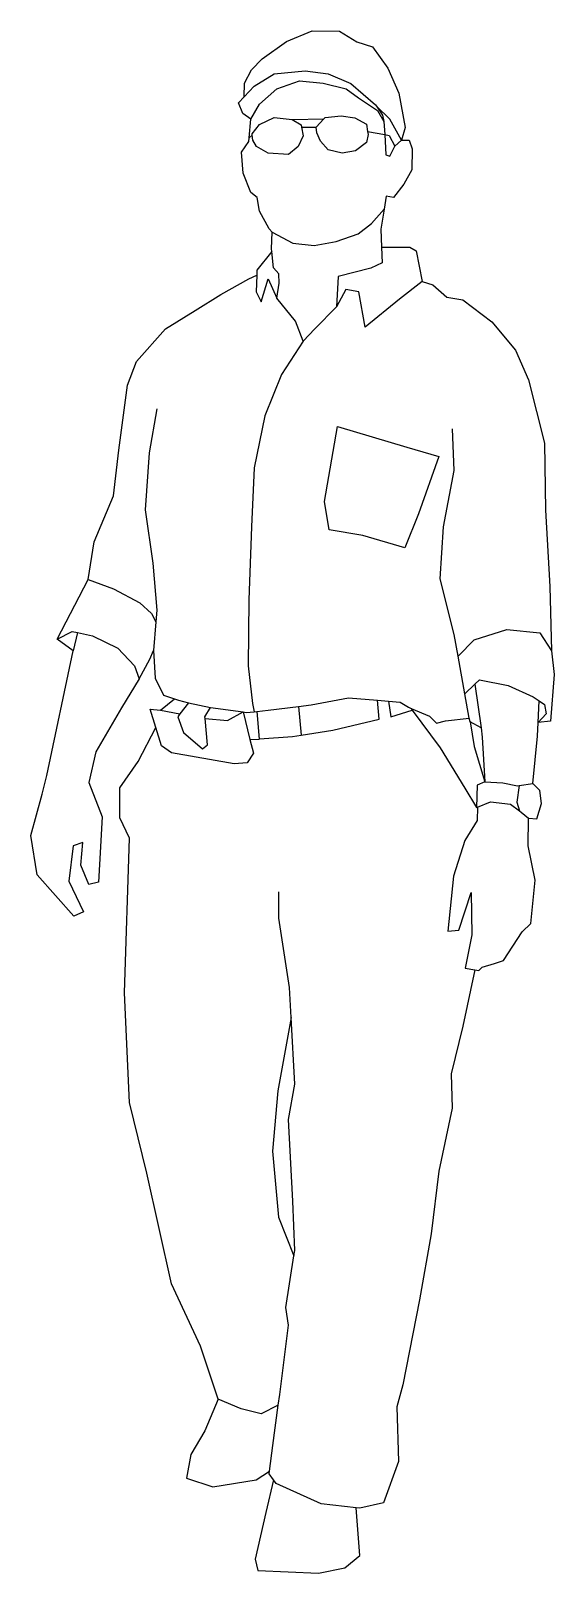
# Model space of a CAD drawing. Header units: metres. Extents: x 295274 to 295728, y 1621957 to 1622195.
# Drawn here: x 295516.59 to 295524.43, y 1621990 to 1622013.1 of the extents above; entities that cross this region are included whole.
import ezdxf

# ---------------------------------------------------------------- set-up
doc = ezdxf.new("R2010")
doc.units = ezdxf.units.M
doc.linetypes.add('CONTINUA', pattern=[0])
doc.layers.add('www.dwgautocad.com', color=7, linetype='CONTINUA')

# ---------------------------------------------------------------- blocks, each defined once
blk = doc.blocks.new('A$C16BA703E')
for p, q in [((2.039, 11.432), (3.193, 11.902)), ((3.193, 11.902), (4.407, 11.882)), ((4.407, 11.882), (5.17, 11.412)), ((0.962, 10.649), (2.039, 11.432)), ((5.17, 11.412), (5.875, 11.197)), ((5.875, 11.197), (6.56, 10.238)), ((0.491, 10.168), (0.962, 10.649)), ((0.179, 9.566), (0.491, 10.168)), ((0.61, 9.436), (1.491, 9.984)), ((1.491, 9.984), (2.88, 10.121)), ((1.608, 9.318), (2.626, 9.671)), ((2.626, 9.671), (3.683, 9.573)), ((2.88, 10.121), (3.898, 9.984)), ((3.898, 9.984), (4.916, 9.553)), ((6.56, 10.238), (7.049, 9.122)), ((-0.095, 8.692), (0.16, 8.96)), ((0.16, 8.96), (0.179, 9.566)), ((0.16, 8.96), (0.61, 9.436)), ((0.845, 8.633), (1.608, 9.318)), ((3.683, 9.573), (4.701, 9.318)), ((4.701, 9.318), (5.249, 8.927)), ((4.916, 9.553), (6.012, 8.614)), ((5.249, 8.927), (6.09, 8.359)), ((7.049, 9.122), (7.323, 7.596)), ((0.101, 8.222), (-0.095, 8.692)), ((0.453, 7.968), (0.845, 8.633)), ((6.012, 8.614), (6.051, 8.555)), ((6.638, 7.968), (6.051, 8.555)), ((6.051, 8.555), (6.325, 8.144)), ((6.09, 8.359), (6.384, 7.87)), ((0.453, 7.968), (0.101, 8.222)), ((0.389, 7.144), (0.453, 7.968)), ((0.512, 7.322), (0.845, 7.735)), ((0.845, 7.735), (1.491, 8.051)), ((1.491, 8.051), (2.293, 7.948)), ((2.293, 7.948), (3.708, 7.987)), ((2.293, 7.948), (2.704, 7.713)), ((2.704, 7.713), (2.72, 7.612)), ((2.72, 7.612), (3.37, 7.615)), ((2.72, 7.612), (2.782, 7.224)), ((3.37, 7.615), (3.708, 7.987)), ((3.389, 7.361), (3.37, 7.615)), ((3.708, 7.987), (3.761, 8.046)), ((3.761, 8.046), (4.485, 8.124)), ((4.485, 8.124), (5.092, 8.026)), ((5.092, 8.026), (5.601, 7.752)), ((5.601, 7.752), (5.656, 7.42)), ((6.325, 8.144), (6.384, 7.87)), ((6.384, 7.87), (6.415, 7.281)), ((7.167, 7.028), (6.638, 7.968)), ((7.323, 7.596), (7.167, 7.028)), ((0.042, 6.5), (0.375, 6.969)), ((0.375, 6.969), (0.389, 7.144)), ((0.521, 7.254), (0.389, 7.144)), ((0.521, 7.254), (0.512, 7.322)), ((0.551, 7.028), (0.521, 7.254)), ((0.708, 6.754), (0.551, 7.028)), ((2.782, 7.224), (2.567, 6.754)), ((3.565, 6.989), (3.389, 7.361)), ((3.898, 6.598), (3.565, 6.989)), ((5.601, 6.93), (5.112, 6.558)), ((5.679, 7.283), (5.601, 6.93)), ((5.656, 7.42), (6.415, 7.281)), ((5.656, 7.42), (5.679, 7.283)), ((6.415, 7.281), (6.619, 7.243)), ((6.415, 7.281), (6.462, 6.382)), ((6.619, 7.243), (6.873, 6.774)), ((6.873, 6.774), (7.167, 7.028)), ((7.167, 7.028), (7.499, 7.028)), ((7.499, 7.028), (7.637, 6.656)), ((0.121, 5.56), (0.042, 6.5)), ((1.236, 6.461), (0.708, 6.754)), ((2.137, 6.402), (1.236, 6.461)), ((2.567, 6.754), (2.137, 6.402)), ((4.524, 6.461), (3.898, 6.598)), ((5.112, 6.558), (4.524, 6.461)), ((6.462, 6.382), (6.638, 6.324)), ((6.638, 6.324), (6.873, 6.774)), ((7.637, 6.656), (7.617, 5.717)), ((0.453, 4.699), (0.121, 5.56)), ((7.617, 5.717), (7.265, 5.071)), ((7.265, 5.071), (6.814, 4.484)), ((0.747, 4.484), (0.453, 4.699)), ((0.845, 3.877), (0.747, 4.484)), ((6.482, 4.542), (6.39, 3.968)), ((6.814, 4.484), (6.482, 4.542)), ((1.275, 3.094), (0.845, 3.877)), ((5.836, 3.329), (6.39, 3.968)), ((6.39, 3.968), (6.247, 3.074)), ((1.412, 2.937), (1.275, 3.094)), ((1.373, 2.194), (1.412, 2.937)), ((1.412, 2.937), (2.332, 2.448)), ((4.25, 2.526), (5.229, 2.859)), ((5.229, 2.859), (5.836, 3.329)), ((6.247, 3.074), (6.278, 2.272)), ((1.386, 2.084), (0.727, 1.254)), ((1.386, 2.084), (1.373, 2.194)), ((1.471, 1.352), (1.386, 2.084)), ((2.332, 2.448), (3.272, 2.35)), ((3.272, 2.35), (4.25, 2.526)), ((6.278, 2.272), (7.539, 2.272)), ((6.278, 2.272), (6.306, 1.567)), ((7.539, 2.272), (7.813, 2.115)), ((7.813, 2.115), (8.087, 0.745)), ((6.306, 1.567), (5.797, 1.332)), ((-0.878, 0.158), (0.375, 0.863)), ((0.375, 0.863), (0.718, 1.019)), ((0.718, 1.019), (0.688, 0.276)), ((0.727, 1.254), (0.718, 1.019)), ((0.923, -0.155), (1.236, 0.863)), ((1.236, 0.863), (1.608, 0.002)), ((1.706, 1.078), (1.471, 1.352)), ((1.726, 0.667), (1.706, 1.078)), ((4.348, 0.961), (4.27, -0.39)), ((5.797, 1.332), (4.348, 0.961)), ((8.087, 0.745), (7.069, -0.038)), ((8.087, 0.745), (8.556, 0.589)), ((-2.013, -0.547), (-0.878, 0.158)), ((0.688, 0.276), (0.923, -0.155)), ((1.608, 0.002), (1.726, 0.667)), ((2.45, -1.016), (1.608, 0.002)), ((4.681, 0.393), (4.27, -0.39)), ((5.268, 0.276), (4.681, 0.393)), ((5.542, -1.29), (5.268, 0.276)), ((8.556, 0.589), (9.183, 0.041)), ((9.183, 0.041), (9.887, -0.077)), ((-3.344, -1.369), (-2.013, -0.547)), ((4.27, -0.39), (3.311, -1.369)), ((7.069, -0.038), (5.542, -1.29)), ((9.887, -0.077), (11.179, -1.055)), ((-4.636, -2.817), (-3.344, -1.369)), ((2.782, -1.917), (2.45, -1.016)), ((3.311, -1.369), (2.782, -1.917)), ((11.179, -1.055), (12.236, -2.308)), ((2.782, -1.917), (1.823, -3.404)), ((12.236, -2.308), (12.823, -3.639)), ((-5.027, -3.874), (-4.636, -2.817)), ((1.823, -3.404), (1.08, -5.244)), ((-5.419, -6.771), (-5.027, -3.874)), ((12.823, -3.639), (13.528, -6.458)), ((-3.722, -4.931), (-4.061, -6.888)), ((1.08, -5.244), (0.61, -7.554)), ((3.742, -9.054), (4.316, -5.714)), ((4.316, -5.714), (7.395, -6.627)), ((9.509, -7.671), (9.431, -5.818)), ((-5.653, -8.806), (-5.419, -6.771)), ((7.395, -6.627), (8.83, -7.045)), ((13.528, -6.458), (13.567, -9.433)), ((-4.061, -6.888), (-4.244, -9.42)), ((8.83, -7.045), (7.917, -9.602)), ((0.61, -7.554), (0.492, -10.176)), ((9.039, -10.176), (9.509, -7.671)), ((-6.515, -10.842), (-5.653, -8.806)), ((-4.244, -9.42), (-3.905, -11.794)), ((3.95, -10.307), (3.742, -9.054)), ((7.917, -9.602), (7.317, -11.116)), ((13.567, -9.433), (13.763, -12.838)), ((0.492, -10.176), (0.375, -13.425)), ((8.883, -12.499), (9.039, -10.176)), ((-6.789, -12.525), (-6.515, -10.842)), ((5.438, -10.568), (3.95, -10.307)), ((7.317, -11.116), (5.438, -10.568)), ((-3.905, -11.794), (-3.722, -13.882)), ((-8.159, -15.187), (-6.789, -12.525)), ((-6.789, -12.525), (-5.653, -12.943)), ((-5.653, -12.943), (-4.479, -13.569)), ((9.509, -14.978), (8.883, -12.499)), ((13.763, -12.838), (13.841, -15.696)), ((-4.479, -13.569), (-3.957, -14.039)), ((0.375, -13.425), (0.336, -16.361)), ((-3.957, -14.039), (-3.768, -14.405)), ((-3.768, -14.405), (-3.879, -15.683)), ((-3.722, -13.882), (-3.768, -14.405)), ((-8.159, -15.187), (-7.493, -14.835)), ((-7.493, -14.835), (-7.258, -14.886)), ((-7.258, -14.886), (-7.454, -15.696)), ((-7.258, -14.886), (-6.593, -15.03)), ((-6.593, -15.03), (-5.458, -15.578)), ((9.68, -15.937), (9.509, -14.978)), ((10.396, -15.213), (11.858, -14.743)), ((11.858, -14.743), (13.319, -14.9)), ((13.319, -14.9), (13.841, -15.696)), ((-8.629, -21.255), (-7.454, -15.696)), ((-7.454, -15.696), (-8.159, -15.187)), ((-5.458, -15.578), (-4.714, -16.361)), ((-4.035, -16.075), (-3.879, -15.683)), ((-3.879, -15.683), (-3.801, -16.909)), ((9.68, -15.937), (10.396, -15.213)), ((13.841, -15.696), (13.959, -16.753)), ((-4.714, -16.361), (-4.518, -16.949)), ((-4.518, -16.949), (-4.035, -16.075)), ((0.336, -16.361), (0.532, -18.045)), ((9.979, -17.614), (9.68, -15.937)), ((-4.518, -16.949), (-5.301, -18.24)), ((-3.801, -16.909), (-3.435, -17.666)), ((10.423, -17.187), (10.631, -16.988)), ((10.631, -16.988), (11.91, -17.249)), ((13.959, -16.753), (13.802, -18.828)), ((-3.559, -18.338), (-2.943, -17.837)), ((-3.435, -17.666), (-2.943, -17.837)), ((-2.943, -17.837), (-2.757, -17.901)), ((3.141, -18.11), (4.812, -17.797)), ((4.812, -17.797), (6.09, -17.898)), ((9.979, -17.614), (10.423, -17.187)), ((10.181, -18.692), (9.979, -17.614)), ((10.423, -17.187), (10.703, -19.128)), ((11.91, -17.249), (13.032, -17.744)), ((13.032, -17.744), (13.293, -17.923)), ((-5.301, -18.24), (-6.436, -20.198)), ((-4.029, -18.299), (-3.559, -18.338)), ((-3.774, -19.111), (-4.029, -18.299)), ((-3.559, -18.338), (-2.699, -18.508)), ((-2.699, -18.508), (-2.796, -18.632)), ((-2.757, -17.901), (-2.315, -18.009)), ((-2.315, -18.009), (-2.699, -18.508)), ((-2.315, -18.009), (-1.342, -18.226)), ((-1.582, -18.632), (-1.342, -18.226)), ((-1.342, -18.226), (0.121, -18.42)), ((-0.584, -18.808), (0.121, -18.42)), ((0.121, -18.42), (0.417, -19.65)), ((0.121, -18.42), (0.244, -18.449)), ((0.244, -18.449), (0.603, -18.411)), ((0.532, -18.045), (0.603, -18.411)), ((0.603, -18.411), (0.727, -18.398)), ((0.727, -18.398), (1.236, -18.345)), ((0.727, -18.398), (0.825, -19.625)), ((1.236, -18.345), (2.587, -18.178)), ((2.587, -18.178), (3.141, -18.11)), ((2.587, -18.178), (2.704, -19.456)), ((6.169, -18.736), (6.09, -17.898)), ((6.09, -17.898), (6.586, -17.938)), ((6.586, -17.938), (6.691, -18.632)), ((6.586, -17.938), (7.108, -17.979)), ((6.691, -18.632), (7.645, -18.334)), ((7.108, -17.979), (7.473, -18.214)), ((7.473, -18.214), (7.594, -18.264)), ((7.594, -18.264), (7.645, -18.334)), ((7.594, -18.264), (8.413, -18.606)), ((7.645, -18.334), (8.883, -20.015)), ((13.245, -18.893), (13.293, -17.923)), ((13.606, -18.501), (13.245, -18.893)), ((13.293, -17.923), (13.528, -18.084)), ((13.528, -18.084), (13.606, -18.501)), ((-4.557, -20.628), (-3.774, -19.111)), ((-3.52, -19.924), (-3.774, -19.111)), ((-2.796, -18.632), (-2.541, -19.336)), ((-1.575, -18.71), (-1.582, -18.632)), ((-1.465, -19.885), (-1.575, -18.71)), ((-1.575, -18.71), (-0.584, -18.808)), ((4.107, -19.232), (6.169, -18.736)), ((8.413, -18.606), (8.726, -18.919)), ((8.726, -18.919), (9.118, -18.815)), ((9.118, -18.815), (10.181, -18.692)), ((10.214, -18.867), (10.181, -18.692)), ((10.703, -19.128), (10.214, -18.867)), ((10.214, -18.867), (10.396, -19.963)), ((10.703, -19.128), (10.762, -19.545)), ((13.215, -19.493), (13.245, -18.893)), ((13.802, -18.828), (13.245, -18.893)), ((-2.541, -19.336), (-1.7, -20.061)), ((-1.7, -20.061), (-1.465, -19.885)), ((0.417, -19.65), (0.825, -19.625)), ((0.417, -19.65), (0.571, -20.256)), ((0.825, -19.625), (0.845, -19.623)), ((0.845, -19.623), (2.306, -19.519)), ((2.306, -19.519), (2.704, -19.456)), ((2.704, -19.456), (4.107, -19.232)), ((10.762, -19.545), (10.866, -21.529)), ((13.006, -21.607), (13.215, -19.493)), ((-6.436, -20.198), (-6.75, -21.568)), ((-3.07, -20.237), (-3.52, -19.924)), ((-0.29, -20.726), (-3.07, -20.237)), ((0.571, -20.256), (0.297, -20.687)), ((8.883, -20.015), (9.979, -21.816)), ((10.396, -19.963), (10.866, -21.529)), ((-8.824, -22.077), (-8.629, -21.255)), ((-5.379, -21.803), (-4.557, -20.628)), ((0.297, -20.687), (-0.29, -20.726)), ((-6.75, -21.568), (-6.162, -23.094)), ((-5.379, -23.134), (-5.379, -21.803)), ((9.979, -21.816), (10.501, -22.677)), ((10.527, -21.685), (10.501, -22.677)), ((10.866, -21.529), (10.527, -21.685)), ((10.866, -21.529), (11.675, -21.581)), ((11.675, -21.581), (12.327, -21.712)), ((12.406, -21.699), (12.301, -22.442)), ((12.327, -21.712), (12.406, -21.699)), ((12.406, -21.699), (13.006, -21.607)), ((13.319, -21.92), (13.006, -21.607)), ((13.398, -22.494), (13.319, -21.92)), ((-9.333, -23.917), (-8.824, -22.077)), ((10.544, -22.659), (11.127, -22.416)), ((11.127, -22.416), (12.014, -22.52)), ((12.014, -22.52), (12.411, -22.829)), ((12.301, -22.442), (12.411, -22.829)), ((13.189, -23.173), (13.398, -22.494)), ((-6.162, -23.094), (-6.28, -25.208)), ((-4.949, -24.034), (-5.379, -23.134)), ((10.527, -23.251), (9.979, -24.139)), ((10.501, -22.677), (10.544, -22.659)), ((10.544, -22.659), (10.527, -23.251)), ((12.411, -22.829), (12.484, -22.886)), ((12.484, -22.886), (12.823, -23.147)), ((12.797, -24.373), (12.823, -23.147)), ((12.823, -23.147), (13.189, -23.173)), ((-9.059, -25.678), (-9.333, -23.917)), ((-7.454, -24.386), (-7.65, -25.952)), ((-7.024, -24.23), (-7.454, -24.386)), ((-7.102, -25.247), (-7.024, -24.23)), ((-5.158, -30.924), (-4.949, -24.034)), ((9.979, -24.139), (9.483, -25.73)), ((13.11, -25.913), (12.797, -24.373)), ((-6.75, -26.109), (-7.102, -25.247)), ((-6.28, -25.208), (-6.319, -25.991)), ((-7.415, -27.518), (-9.059, -25.678)), ((-7.65, -25.952), (-6.984, -27.322)), ((-6.319, -25.991), (-6.75, -26.109)), ((9.483, -25.73), (9.222, -28.184)), ((12.928, -27.844), (13.11, -25.913)), ((1.706, -27.596), (1.706, -26.422)), ((9.718, -28.131), (10.266, -26.461)), ((10.266, -26.461), (10.292, -28.34)), ((-6.984, -27.322), (-7.415, -27.518)), ((2.176, -30.689), (1.706, -27.596)), ((9.222, -28.184), (9.718, -28.131)), ((12.536, -28.21), (12.928, -27.844)), ((10.292, -28.34), (10.005, -29.828)), ((11.701, -29.488), (12.536, -28.21)), ((11.31, -29.619), (11.701, -29.488)), ((10.435, -29.903), (9.887, -32.411)), ((10.005, -29.828), (10.435, -29.903)), ((10.435, -29.903), (10.605, -29.932)), ((10.605, -29.932), (10.762, -29.776)), ((10.762, -29.776), (11.31, -29.619)), ((2.248, -32.02), (2.176, -30.689)), ((-4.949, -35.804), (-5.158, -30.924)), ((2.248, -32.02), (1.654, -35.282)), ((2.411, -34.995), (2.248, -32.02)), ((9.887, -32.411), (9.378, -34.525)), ((2.137, -36.561), (2.411, -34.995)), ((9.378, -34.525), (9.418, -36.052)), ((1.654, -35.282), (1.419, -37.97)), ((-4.166, -38.948), (-4.949, -35.804)), ((9.418, -36.052), (8.83, -38.87)), ((2.332, -40.201), (2.137, -36.561)), ((1.419, -37.97), (1.686, -40.906)), ((-3.07, -43.881), (-4.166, -38.948)), ((8.83, -38.87), (8.478, -41.65)), ((2.411, -42.393), (2.332, -40.201)), ((1.686, -40.906), (2.373, -42.64)), ((8.478, -41.65), (7.969, -44.585)), ((2.373, -42.64), (2.411, -42.393)), ((2.019, -44.938), (2.373, -42.64)), ((-1.778, -46.66), (-3.07, -43.881)), ((7.969, -44.585), (7.225, -48.383)), ((2.137, -45.721), (2.019, -44.938)), ((1.745, -48.813), (2.137, -45.721)), ((-0.995, -49.009), (-1.778, -46.66)), ((7.225, -48.383), (6.951, -49.361)), ((-0.995, -49.009), (-1.582, -50.418)), ((0.023, -49.44), (-0.995, -49.009)), ((1.68, -49.283), (0.923, -49.674)), ((1.432, -51.084), (1.68, -49.283)), ((1.68, -49.283), (1.745, -48.813)), ((6.951, -49.361), (7.03, -51.788)), ((0.923, -49.674), (0.023, -49.44)), ((-1.582, -50.418), (-2.209, -51.475)), ((-2.209, -51.475), (-2.404, -52.532)), ((1.29, -52.219), (1.432, -51.084)), ((7.03, -51.788), (6.364, -53.628)), ((-2.404, -52.532), (-1.23, -52.923)), ((-1.23, -52.923), (0.688, -52.61)), ((0.688, -52.61), (1.29, -52.219)), ((1.471, -52.605), (1.119, -54.059)), ((1.275, -52.336), (1.29, -52.219)), ((1.471, -52.605), (1.275, -52.336)), ((1.588, -52.767), (1.471, -52.605)), ((3.585, -53.667), (1.588, -52.767)), ((1.119, -54.059), (0.649, -56.133)), ((5.151, -53.845), (3.585, -53.667)), ((5.307, -53.863), (5.151, -53.845)), ((5.307, -55.977), (5.151, -53.845)), ((6.364, -53.628), (5.307, -53.863)), ((0.649, -56.133), (0.766, -56.642)), ((4.642, -56.525), (5.307, -55.977)), ((0.766, -56.642), (3.467, -56.76)), ((3.467, -56.76), (4.642, -56.525))]:
    blk.add_line(p, q)

msp = doc.modelspace()

# ---------------------------------------------------------------- block references
at = {"layer": 'www.dwgautocad.com', "lineweight": 5, "xscale": 0.3364726025597898, "yscale": 0.3364726025597898, "zscale": 0.3364726025597898}
msp.add_blockref('A$C16BA703E', (295519.7291, 1622009.0963), dxfattribs=at)

doc.saveas('drawing.dxf')
